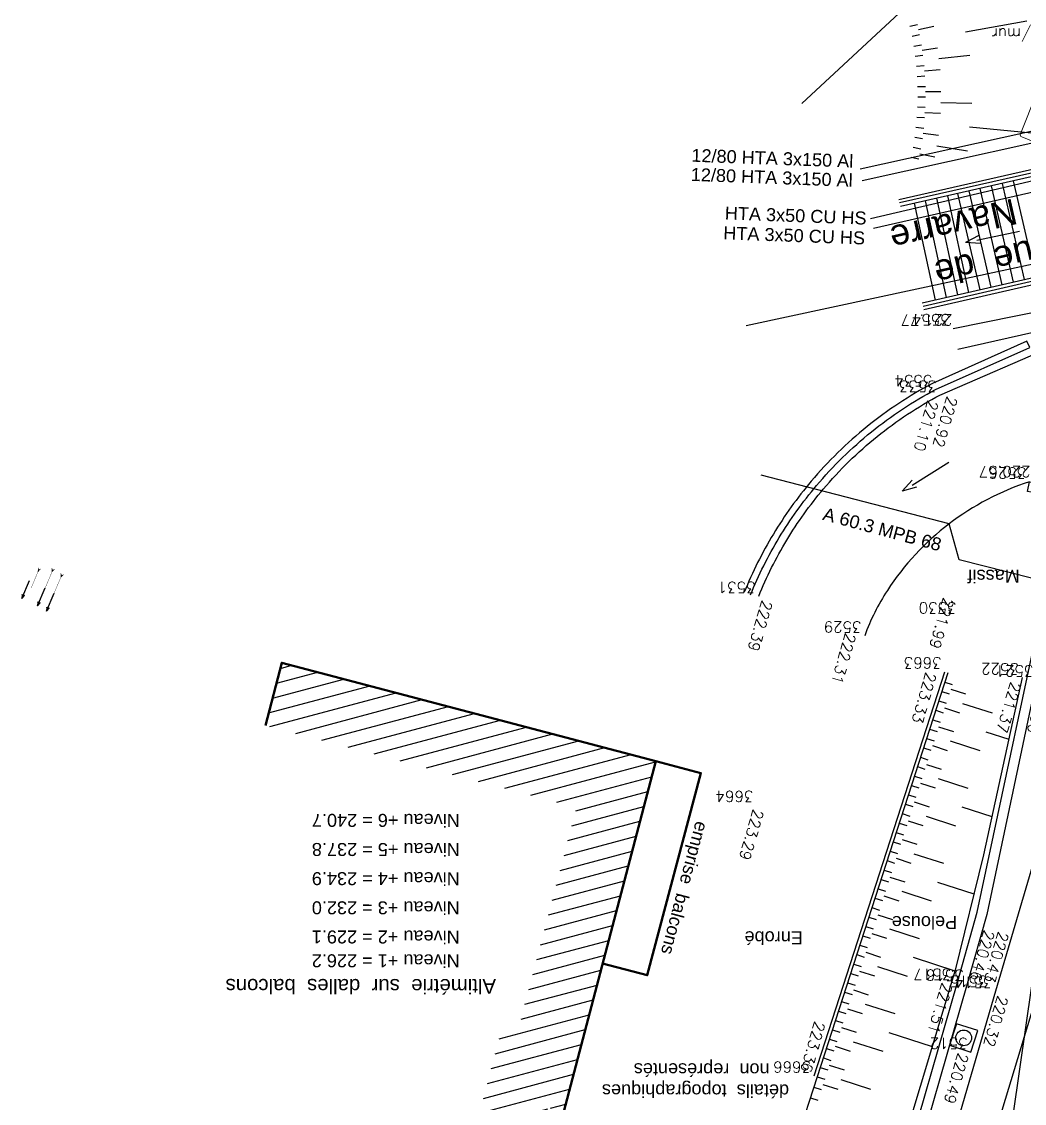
# Model space of a CAD drawing. Extents: x -594 to 29166, y -5797 to 14313.
# Drawn here: x -594 to 2502, y 3968 to 7308 of the extents above; entities that cross this region are included whole.
import ezdxf
from ezdxf.enums import TextEntityAlignment as Align
from ezdxf.lldxf.tags import DXFTag

# ---------------------------------------------------------------- set-up
doc = ezdxf.new("R2010")
doc.units = 0
doc.linetypes.add('Style de ligne -15', pattern=[2.08328, 1.25, -0.41656, 0.13886, -0.27786])
doc.layers.get('0').update_dxf_attribs({"color": 252})
for name, color, linetype in [('A SITE', 252, 'Continuous'), ('AEP_SSL', 252, 'Continuous'), ('EDF_SSL', 252, 'Texte-Electricite'), ('Fond topo - AFF', 252, 'Continuous'), ('Fond topo - BAT_ANN', 252, 'Continuous'), ('Fond topo - BAT_HAC', 252, 'Continuous'), ('Fond topo - BAT_TXT', 252, 'Continuous'), ('Fond topo - CLO_MUR', 252, 'Continuous'), ('Fond topo - TAL', 252, 'Continuous'), ('Fond topo - TAL_HAC', 252, 'Continuous'), ('Fond topo - VEG_TXT', 252, 'Continuous'), ('Fond topo - VOI_NOM', 252, 'Continuous'), ('Fond topo - VOI_TXT', 252, 'Continuous'), ('Fond topo - Z_500', 252, 'Continuous'), ('GAZ-EP FLECHE', 136, 'Continuous'), ('GAZ-EU FLECHE', 42, 'Continuous'), ('GAZ-FLECHE VMC', 93, 'Continuous'), ('GAZ_SSL', 252, 'Texte-GAZ'), ('prlm-VRD', 252, 'Continuous'), ('TELECOM_SSL', 252, 'Texte-Telecom'), ('UNITAIRE SSL', 252, 'UNITAIRE')]:
    doc.layers.add(name, color=color, linetype=linetype)
for name, color, linetype, lineweight in [('Fond topo - BAT', 252, 'Continuous', 50), ('Fond topo - P', 252, 'Continuous', 50), ('Fond topo - SIG', 252, 'Continuous', 20), ('Fond topo - VOI', 252, 'Continuous', 25)]:
    doc.layers.add(name, color=color, linetype=linetype, lineweight=lineweight)
for name, color, linetype, plot in [('Fond topo - N', 252, 'Continuous', False), ('Fond topo - NCACHE', 252, 'Continuous', False), ('Fond topo - ZCACHE', 252, 'Continuous', False)]:
    doc.layers.add(name, color=color, linetype=linetype, plot=plot)
doc.styles.add('2000_ARIAL', font='arial.ttf', dxfattribs={"height": 0.4})
doc.styles.add('Lignes', font='arial.ttf', dxfattribs={"height": 0.35})
doc.styles.add('SIMPLEX', font='simplex_.ttf', dxfattribs={"height": 1.25})
doc.styles.add('TP-C_Autocad_Standard', font='simplex_.ttf', dxfattribs={"height": 1})
doc.styles.add('Tronçons', font='arial.ttf', dxfattribs={"height": 0.25})
tags = doc.linetypes.add('L16', pattern=[0.375, 0.3, -0.075]).pattern_tags.tags
tags[6:7] = [DXFTag(74, 4), DXFTag(75, 0), DXFTag(340, '0'), DXFTag(46, 0.0), DXFTag(50, 0.0), DXFTag(44, 0.0), DXFTag(45, 0.0)]
tags[4:5] = [DXFTag(74, 4), DXFTag(75, 0), DXFTag(340, '0'), DXFTag(46, 0.0), DXFTag(50, 0.0), DXFTag(44, 0.0), DXFTag(45, 0.0)]
tags = doc.linetypes.add('L8', pattern=[0.225, 0.15, -0.075]).pattern_tags.tags
tags[6:7] = [DXFTag(74, 4), DXFTag(75, 0), DXFTag(340, '0'), DXFTag(46, 0.0), DXFTag(50, 0.0), DXFTag(44, 0.0), DXFTag(45, 0.0)]
tags[4:5] = [DXFTag(74, 4), DXFTag(75, 0), DXFTag(340, '0'), DXFTag(46, 0.0), DXFTag(50, 0.0), DXFTag(44, 0.0), DXFTag(45, 0.0)]
tags = doc.linetypes.add('Texte-BT', pattern='A,5,-0.25,["BT",Lignes,S=1,R=0,X=0,Y=-0.18],-1.25', length=6.5).pattern_tags.tags
tags[15:16] = [DXFTag(74, 4), DXFTag(75, 0), DXFTag(340, '0'), DXFTag(46, 0.0), DXFTag(50, 0.0), DXFTag(44, 0.0), DXFTag(45, 0.0)]
tags[4:5] = [DXFTag(74, 4), DXFTag(75, 0), DXFTag(340, '0'), DXFTag(46, 0.0), DXFTag(50, 0.0), DXFTag(44, 0.0), DXFTag(45, 0.0)]
tags = doc.linetypes.add('Texte-Electricite', pattern='A,5,-0.25,["ELEC",Lignes,S=1,R=0,X=0,Y=-0.18],-1.25', length=6.5).pattern_tags.tags
tags[15:16] = [DXFTag(74, 4), DXFTag(75, 0), DXFTag(340, '0'), DXFTag(46, 0.0), DXFTag(50, 0.0), DXFTag(44, 0.0), DXFTag(45, 0.0)]
tags[4:5] = [DXFTag(74, 4), DXFTag(75, 0), DXFTag(340, '0'), DXFTag(46, 0.0), DXFTag(50, 0.0), DXFTag(44, 0.0), DXFTag(45, 0.0)]
tags = doc.linetypes.add('Texte-GAZ', pattern='A,5,-0.25,["GAZ",Lignes,S=1,R=0,X=0,Y=-0.18],-1.25', length=6.5).pattern_tags.tags
tags[15:16] = [DXFTag(74, 4), DXFTag(75, 0), DXFTag(340, '0'), DXFTag(46, 0.0), DXFTag(50, 0.0), DXFTag(44, 0.0), DXFTag(45, 0.0)]
tags[4:5] = [DXFTag(74, 4), DXFTag(75, 0), DXFTag(340, '0'), DXFTag(46, 0.0), DXFTag(50, 0.0), DXFTag(44, 0.0), DXFTag(45, 0.0)]
tags = doc.linetypes.add('Texte-HT', pattern='A,5,-0.25,["HT",Lignes,S=1,R=0,X=0,Y=-0.18],-1.25', length=6.5).pattern_tags.tags
tags[15:16] = [DXFTag(74, 4), DXFTag(75, 0), DXFTag(340, '0'), DXFTag(46, 0.0), DXFTag(50, 0.0), DXFTag(44, 0.0), DXFTag(45, 0.0)]
tags[4:5] = [DXFTag(74, 4), DXFTag(75, 0), DXFTag(340, '0'), DXFTag(46, 0.0), DXFTag(50, 0.0), DXFTag(44, 0.0), DXFTag(45, 0.0)]
tags = doc.linetypes.add('Texte-Telecom', pattern='A,5,-0.25,["TEL",Lignes,S=1,R=0,X=0,Y=-0.18],-1.25', length=6.5).pattern_tags.tags
tags[15:16] = [DXFTag(74, 4), DXFTag(75, 0), DXFTag(340, '0'), DXFTag(46, 0.0), DXFTag(50, 0.0), DXFTag(44, 0.0), DXFTag(45, 0.0)]
tags[4:5] = [DXFTag(74, 4), DXFTag(75, 0), DXFTag(340, '0'), DXFTag(46, 0.0), DXFTag(50, 0.0), DXFTag(44, 0.0), DXFTag(45, 0.0)]
tags = doc.linetypes.add('UNITAIRE', pattern='A,0.25,-0.2,0,-0.2,0.25,-0.3,["UNI",TP-C_Autocad_Standard,S=0.15,R=0,X=-0.1,Y=-0.05],-0.45', length=1.65).pattern_tags.tags
tags[23:24] = [DXFTag(74, 4), DXFTag(75, 0), DXFTag(340, '0'), DXFTag(46, 0.0), DXFTag(50, 0.0), DXFTag(44, 0.0), DXFTag(45, 0.0)]
tags[12:13] = [DXFTag(74, 4), DXFTag(75, 0), DXFTag(340, '0'), DXFTag(46, 0.0), DXFTag(50, 0.0), DXFTag(44, 0.0), DXFTag(45, 0.0)]
tags[10:11] = [DXFTag(74, 4), DXFTag(75, 0), DXFTag(340, '0'), DXFTag(46, 0.0), DXFTag(50, 0.0), DXFTag(44, 0.0), DXFTag(45, 0.0)]
tags[8:9] = [DXFTag(74, 4), DXFTag(75, 0), DXFTag(340, '0'), DXFTag(46, 0.0), DXFTag(50, 0.0), DXFTag(44, 0.0), DXFTag(45, 0.0)]
tags[6:7] = [DXFTag(74, 4), DXFTag(75, 0), DXFTag(340, '0'), DXFTag(46, 0.0), DXFTag(50, 0.0), DXFTag(44, 0.0), DXFTag(45, 0.0)]
tags[4:5] = [DXFTag(74, 4), DXFTag(75, 0), DXFTag(340, '0'), DXFTag(46, 0.0), DXFTag(50, 0.0), DXFTag(44, 0.0), DXFTag(45, 0.0)]

# ---------------------------------------------------------------- blocks, each defined once
blk = doc.blocks.new('A 90.AFF04')
at = {"ltscale": 2, "flags": 128}
blk.add_lwpolyline([(0.499143, -0.5), (0.499143, 0.499143), (-0.5, 0.499143), (-0.5, -0.5)], close=True, dxfattribs=at)
at = {"ltscale": 2}
for radius in [0.35, 0.01]:
    blk.add_circle((0, 0), radius, dxfattribs=at)
blk = doc.blocks.new('A 90.ESC01')
at = {"ltscale": 2}
for p, q in [((1.338104, 0), (0, 0)), ((1.257547, 0.126415), (1.7, 0)), ((1.257547, -0.126415), (1.7, 0))]:
    blk.add_line(p, q, dxfattribs=at)
blk = doc.blocks.new('A 90.PTOPO')
at = {"layer": 'Fond topo - NCACHE', "style": 'SIMPLEX'}
blk.add_attdef('MAT', text='', height=0.34, dxfattribs=at).set_placement((0.1, -0.1), align=Align.TOP_LEFT)
at = {"layer": 'Fond topo - ZCACHE', "style": 'SIMPLEX'}
blk.add_attdef('ALT', (0.1, 0.1), '', height=0.34, dxfattribs=at)
blk = doc.blocks.new('A 90.MOB01')
at = {"ltscale": 2}
blk.add_line((0, 0.078125), (0, 1.679534), dxfattribs=at)
at = {"linetype": 'Continuous', "ltscale": 2, "flags": 128}
blk.add_lwpolyline([(0, 1.679534), (0.680858, 1.679534, 0.414214007), (0.755858, 1.754534), (0.755858, 2.428793, 0.414214007), (0.680858, 2.503793), (-0.680858, 2.503793, 0.414214007), (-0.755858, 2.428793), (-0.755858, 1.754534, 0.414214007), (-0.680858, 1.679534)], format="xyb", close=True, dxfattribs=at)
at = {"ltscale": 2}
blk.add_circle((0, 0), 0.078125, dxfattribs=at)
blk = doc.blocks.new('A$C380262B1')
at = {"layer": 'Fond topo - BAT_HAC'}
h = blk.add_hatch(dxfattribs=at)
h.set_pattern_fill('ANSI31*129', color=256, scale=12.999999, angle=309.1716, style=0, pattern_type=2)
h.set_pattern_definition([(194.96079, (16550.117, 8568.355), (10.65547, -39.87589), [])])
h.paths.add_polyline_path([(-7936.4, 1871.4), (-7885.6, 2064.9), (-6731, 1761.3), (-7015.1, 678.9), (-7063.5, 691.6), (-7125, 457.2), (-7076.7, 444.5), (-7380.9, -714.5), (-7864.3, -586.9), (-7813.3, -393.5), (-7523.5, -470), (-7320.9, 301.9), (-7369.3, 314.6), (-7206.2, 935.9), (-7157.8, 923.2), (-6975.2, 1618.7)])
at = {"layer": 'AEP_SSL', "elevation": 0, "flags": 128}
blk.add_lwpolyline([(-6279.8, 3791.2), (-5578.2, 4443.5), (-3925.8, 4600.1), (-3678.9, 4905.2)], dxfattribs=at)
at = {"layer": 'EDF_SSL', "linetype": 'Texte-HT', "elevation": 0, "flags": 128}
blk.add_lwpolyline([(-6100, 3590.1), (-5302.5, 3765.5), (-4101.5, 4780.1), (-4113.8, 5036.1)], dxfattribs=at)
at = {"layer": 'EDF_SSL', "linetype": 'Texte-HT', "ltscale": 100, "elevation": 0, "flags": 128}
for points in [[(-6228.4, -3485.4), (-4347.7, 2833.7), (-4155.1, 3426.7), (-5294.5, 3730.1), (-6093.8, 3553.1)], [(-6079.2, -1862.9), (-5136.7, 1251.1), (-4726.8, 3051.7), (-4657.9, 3459.6), (-5155, 3532.2), (-5384.9, 3559), (-6059, 3405.1)]]:
    blk.add_lwpolyline(points, dxfattribs=at)
at = {"layer": 'EDF_SSL', "linetype": 'Texte-BT', "elevation": 0, "flags": 128}
blk.add_lwpolyline([(-6068, 3436.5), (-5389.7, 3595.1), (-5115.3, 3560.3), (-5083.8, 3729.7)], dxfattribs=at)
at = {"layer": 'Fond topo - BAT', "ltscale": 2, "flags": 128}
blk.add_lwpolyline([(-7936.4, 1871.4), (-7885.6, 2064.9), (-6731, 1761.3), (-7015.1, 678.9)], dxfattribs=at)
at = {"layer": 'Fond topo - BAT', "linetype": 'L16', "ltscale": 2, "flags": 128}
blk.add_lwpolyline([(-6895.2, 1135.9), (-6757.3, 1099.7), (-6591.5, 1724.2), (-6731.2, 1760.8)], dxfattribs=at)
at = {"layer": 'Fond topo - BAT_ANN', "ltscale": 2, "flags": 128}
for points in [[(-5661.6, 3544.8), (-5593.4, 3247.8)], [(-5627.2, 3552.6), (-5559, 3255.7)], [(-5799.3, 3513.6), (-5731, 3216.2)], [(-5764.8, 3521.4), (-5696.6, 3224.1)], [(-5730.4, 3529.2), (-5662.2, 3232)], [(-5696, 3537), (-5627.8, 3239.9)], [(-5933.4, 3483.2), (-5868.6, 3184.6)], [(-5899, 3491), (-5834.3, 3192.5)], [(-5864.6, 3498.8), (-5799.9, 3200.4)], [(-5830.1, 3506.6), (-5765.5, 3208.3)]]:
    blk.add_lwpolyline(points, dxfattribs=at)
at = {"layer": 'Fond topo - CLO_MUR', "ltscale": 2, "flags": 128}
for points in [[(-5980.7, 3495), (-5486.8, 3606.9), (-5481.9, 3585.5), (-5975.8, 3473.6)], [(-5908.3, 3175.5), (-5327.6, 3308.8), (-5322.6, 3287.4), (-5903.4, 3154.1)], [(-5813.3, 3096.7), (-5421.3, 3175.6), (-5297.1, 3202.3), (-5315.5, 3108.1), (-5406, 3110.7)], [(-5405.8, 3120), (-5798, 3031.8)]]:
    blk.add_lwpolyline(points, dxfattribs=at)
at = {"layer": 'Fond topo - CLO_MUR', "linetype": 'L16', "ltscale": 2, "flags": 128}
for points in [[(-5484.4, 3596.2), (-5978.2, 3484.3)], [(-5325.1, 3298.1), (-5905.8, 3164.8)]]:
    blk.add_lwpolyline(points, dxfattribs=at)
at = {"layer": 'Fond topo - CLO_MUR', "ltscale": 2, "flags": 128}
for points in [[(-6438.4, 2274.4, -0.039615), (-6350.1, 2451, -0.039615), (-6235, 2611.5, -0.047647), (-6065.4, 2777.5, -0.047647), (-5867.4, 2908.4), (-5576.5, 3038.3), (-5585.1, 3057.5), (-5876.6, 2927.3, 0.04779), (-6078.6, 2793.9, 0.047647), (-6251.1, 2625.1, 0.039615), (-6368.1, 2461.9, 0.039615), (-6457.9, 2282.2)], [(-6225.1, 529.4), (-5978.5, 455.8), (-5798.9, 1081.3), (-5738.5, 1294.5), (-5584.6, 2018.9), (-5491.4, 2452.8, 0.026907), (-5475.9, 2550, 0.382646), (-5494.8, 2576, 0.006707), (-5582.9, 2593.8), (-5577.3, 2623.3, -0.006707), (-5488.4, 2605.3, -0.382646), (-5446.1, 2546.9, -0.026907), (-5462.1, 2446.5), (-5555.3, 2012.6), (-5709.3, 1287.3), (-5770, 1073.1), (-5958, 418.4), (-6233.7, 500.7)]]:
    blk.add_lwpolyline(points, format="xyb", dxfattribs=at)
at = {"layer": 'Fond topo - TAL', "ltscale": 2, "flags": 128}
blk.add_lwpolyline([(-5829.2, 2034), (-6232.4, 786.4), (-6295.5, 592.3)], dxfattribs=at)
at = {"layer": 'Fond topo - TAL', "linetype": 'L8', "ltscale": 2, "flags": 128}
blk.add_lwpolyline([(-5600, 2018.9), (-5719.7, 1471.9), (-5806.8, 1115.5), (-5987.8, 513.5)], dxfattribs=at)
at = {"layer": 'Fond topo - TAL_HAC', "ltscale": 2}
for p, q in [((-5774.8, 4013.1), (-5585.8, 4047.1)), ((-5946.5, 4030.1), (-5923.1, 4035.5)), ((-5919.7, 4019.8), (-5872.8, 4029.9)), ((-5939.9, 3999.5), (-5916.4, 4004.1)), ((-5934.4, 3968.7), (-5910.7, 3972.6)), ((-5908.4, 3956.6), (-5860.9, 3963.5)), ((-5929.9, 3937.6), (-5906.1, 3940.7)), ((-5926.4, 3906.4), (-5902.5, 3908.7)), ((-5857.1, 3929.9), (-5761.7, 3940.5)), ((-5924, 3875.1), (-5900, 3876.5)), ((-5901.3, 3892.6), (-5853.4, 3896.3)), ((-5922.6, 3843.7), (-5898.6, 3844.4)), ((-5922.3, 3812.3), (-5898.3, 3812.2)), ((-5898.5, 3828.3), (-5850.5, 3828.7)), ((-5923.1, 3780.9), (-5899.1, 3779.9)), ((-5851.3, 3794.9), (-5755.3, 3792.6)), ((-5924.9, 3749.6), (-5901, 3747.8)), ((-5900, 3763.9), (-5852.1, 3761.1)), ((-5927.8, 3718.3), (-5903.9, 3715.7)), ((-5762.1, 3718.9), (-5570.9, 3701.3)), ((-5931.7, 3687.1), (-5907.9, 3683.7)), ((-5905.9, 3699.7), (-5858.3, 3693.7)), ((-5936.7, 3656.1), (-5913, 3651.9)), ((-5863.7, 3660.3), (-5768.9, 3645.2)), ((-5942.7, 3625.3), (-5919.2, 3620.3)), ((-5916.1, 3636.1), (-5869, 3627)), ((-5838.6, 2005), (-5815.8, 1997.6)), ((-5848, 1976), (-5825.2, 1968.6)), ((-5820.5, 1983.1), (-5774.8, 1968.4)), ((-5857.4, 1947), (-5834.5, 1939.6)), ((-5784.2, 1939.3), (-5692.8, 1909.8)), ((-5866.7, 1918), (-5843.9, 1910.6)), ((-5839.2, 1925.1), (-5793.5, 1910.3)), ((-5876.1, 1889), (-5853.3, 1881.6)), ((-5885.5, 1859.9), (-5862.7, 1852.6)), ((-5858, 1867.1), (-5812.3, 1852.3)), ((-5711.6, 1851.8), (-5641.5, 1829.2)), ((-5894.9, 1830.9), (-5872, 1823.5)), ((-5876.7, 1809), (-5831.1, 1794.3)), ((-5821.7, 1823.3), (-5730.3, 1793.8)), ((-5913.6, 1772.9), (-5890.8, 1765.5)), ((-5904.2, 1801.9), (-5881.4, 1794.5)), ((-5923, 1743.9), (-5900.2, 1736.5)), ((-5895.5, 1751), (-5849.8, 1736.3)), ((-5932.4, 1714.9), (-5909.5, 1707.5)), ((-5859.2, 1707.2), (-5767.8, 1677.7)), ((-5941.8, 1685.9), (-5918.9, 1678.5)), ((-5914.2, 1693), (-5868.6, 1678.2)), ((-5951.1, 1656.8), (-5928.3, 1649.5)), ((-5960.5, 1627.8), (-5937.7, 1620.4)), ((-5933, 1635), (-5887.3, 1620.2)), ((-5786.6, 1619.7), (-5693.9, 1589.7)), ((-5979.3, 1569.8), (-5956.4, 1562.4)), ((-5969.9, 1598.8), (-5947.1, 1591.4)), ((-5951.7, 1576.9), (-5906.1, 1562.2)), ((-5896.7, 1591.2), (-5805.3, 1561.7)), ((-5988.6, 1540.8), (-5965.8, 1533.4)), ((-5998, 1511.8), (-5975.2, 1504.4)), ((-5970.5, 1518.9), (-5924.8, 1504.1)), ((-6007.4, 1482.8), (-5984.6, 1475.4)), ((-5934.2, 1475.1), (-5842.8, 1445.6)), ((-6016.8, 1453.7), (-5993.9, 1446.4)), ((-5989.2, 1460.9), (-5943.6, 1446.1)), ((-6026.1, 1424.7), (-6003.3, 1417.4)), ((-6008, 1402.8), (-5962.3, 1388.1)), ((-6035.5, 1395.7), (-6012.7, 1388.3)), ((-5861.6, 1387.6), (-5749.2, 1351.2)), ((-6054.3, 1337.7), (-6031.4, 1330.3)), ((-6044.9, 1366.7), (-6022.1, 1359.3)), ((-6026.8, 1344.8), (-5981.1, 1330.1)), ((-5971.7, 1359.1), (-5880.4, 1329.5)), ((-6063.7, 1308.7), (-6040.8, 1301.3)), ((-6073, 1279.7), (-6050.2, 1272.3)), ((-6045.5, 1286.8), (-5999.8, 1272)), ((-6082.4, 1250.6), (-6059.6, 1243.3)), ((-6009.2, 1243), (-5917.9, 1213.5)), ((-6091.8, 1221.6), (-6069, 1214.3)), ((-6064.3, 1228.8), (-6018.6, 1214)), ((-6101.2, 1192.6), (-6078.3, 1185.2)), ((-6083, 1170.7), (-6037.3, 1156)), ((-6110.5, 1163.6), (-6087.7, 1156.2)), ((-5936.6, 1155.5), (-5807.3, 1113.7)), ((-6129.3, 1105.6), (-6106.5, 1098.2)), ((-6119.9, 1134.6), (-6097.1, 1127.2)), ((-6101.8, 1112.7), (-6056.1, 1097.9)), ((-6046.7, 1127), (-5955.4, 1097.4)), ((-6138.7, 1076.6), (-6115.8, 1069.2)), ((-6148, 1047.5), (-6125.2, 1040.2)), ((-6120.5, 1054.7), (-6074.9, 1039.9)), ((-6157.4, 1018.5), (-6134.6, 1011.2)), ((-6084.2, 1010.9), (-5992.9, 981.4)), ((-6166.8, 989.5), (-6144, 982.1)), ((-6139.3, 996.6), (-6093.6, 981.9)), ((-6176.2, 960.5), (-6153.3, 953.1)), ((-6158, 938.6), (-6112.4, 923.9)), ((-6194.9, 902.5), (-6172.1, 895.1)), ((-6185.6, 931.5), (-6162.7, 924.1)), ((-6011.6, 923.4), (-5877.6, 880)), ((-6204.3, 873.5), (-6181.5, 866.1)), ((-6176.8, 880.6), (-6131.1, 865.8)), ((-6121.7, 894.8), (-6030.4, 865.3)), ((-6213.7, 844.5), (-6190.9, 837.1)), ((-6223.1, 815.4), (-6200.2, 808.1)), ((-6195.5, 822.6), (-6149.9, 807.8)), ((-6232.4, 786.4), (-6209.6, 779)), ((-6159.5, 777.9), (-6068.2, 748.3)), ((-6243, 754.1), (-6220.1, 746.7)), ((-6214.9, 762.8), (-6169.2, 748)), ((-6253.5, 721.7), (-6230.6, 714.3))]:
    blk.add_line(p, q, dxfattribs=at)
at = {"layer": 'Fond topo - VOI', "ltscale": 200, "flags": 128}
blk.add_lwpolyline([(-5070.1, 3130.1), (-5232.3, 2581.8), (-5398.7, 2011.5), (-5681.9, 1051), (-6030.9, -144.4), (-6460, -1603.6), (-6630.4, -2178, -0.018575), (-6796.2, -2669.3, 0.004565), (-7009.6, -3247.5)], format="xyb", dxfattribs=at)
at = {"layer": 'Fond topo - VOI', "ltscale": 2, "flags": 128}
for points in [[(-6413.2, 2270.1, -0.039615), (-6326.7, 2443.2, -0.039615), (-6213.9, 2600.5, -0.047647), (-6047.7, 2763.2, -0.047647), (-5853.6, 2891.4), (-5489.1, 3049.1), (-5390.1, 3107.4)], [(-5577.3, 2623.3, 0.172051), (-6016, 2288, 0.056774), (-6086.1, 2148)]]:
    blk.add_lwpolyline(points, format="xyb", dxfattribs=at)
blk.add_lwpolyline([(-6242, 789.5), (-5838.7, 2037.1)], dxfattribs=at)
at = {"layer": 'GAZ_SSL', "elevation": 0, "flags": 128}
blk.add_lwpolyline([(-5193.3, 2229.9), (-5794.8, 2382.1), (-5825.5, 2493.4), (-6405.5, 2644.2)], dxfattribs=at)
at = {"layer": 'GAZ_SSL', "ltscale": 100, "elevation": 0, "flags": 128}
blk.add_lwpolyline([(-6773.1, -2983.6), (-5152.7, 2364.1)], dxfattribs=at)
at = {"layer": 'TELECOM_SSL', "elevation": 0, "flags": 128}
blk.add_lwpolyline([(-5259.2, 3361.1), (-6452.5, 3105)], dxfattribs=at)
at = {"layer": 'UNITAIRE SSL', "ltscale": 200, "elevation": 0, "flags": 128}
blk.add_lwpolyline([(-5817.1, -648.2), (-5093.3, 4377.6)], dxfattribs=at)
at = {"layer": 'Fond topo - AFF', "linetype": 'L16', "ltscale": 2, "xscale": 69.74915149105698, "yscale": 69.74915149105698, "zscale": 100, "rotation": 72.11709232727704}
blk.add_blockref('A 90.AFF04', (-5780.6, 906.4), dxfattribs=at)
at = {"layer": 'Fond topo - BAT_ANN', "ltscale": 2}
for p, xscale, yscale, zscale, rotation in [((-5608.4, 3396.8), 99.99999999999994, 99.99999999999994, 99.99999999999994, 191.7080051452862), ((-5826.1, 2684.1), 100, 100, 100, 211.9766194495269)]:
    blk.add_blockref('A 90.ESC01', p, dxfattribs=dict(at, xscale=xscale, yscale=yscale, zscale=zscale, rotation=rotation))
at = {"layer": 'Fond topo - P', "ltscale": 2}
ref = blk.add_blockref('A 90.PTOPO', (-5400.9, 4032.8), dxfattribs=dict(at, xscale=100, yscale=100, zscale=100, rotation=179.9607580165254))
ref.add_attrib('MAT', '3583', dxfattribs={"layer": 'Fond topo - N', "color": 0, "ltscale": 2, "height": 34, "rotation": 179.9608, "style": 'SIMPLEX'}).set_placement((-5410.9, 4042.8), align=Align.TOP_LEFT)
ref.add_attrib('ALT', '220.25/mur', (-5410.9, 4022.8), dxfattribs={"layer": 'Fond topo - Z_500', "color": 0, "ltscale": 2, "height": 34, "rotation": 179.9608, "style": 'SIMPLEX'})
ref = blk.add_blockref('A 90.PTOPO', (-5813.3, 3096.7), dxfattribs=dict(at, xscale=100, yscale=100, zscale=100, rotation=179.9607580165254))
ref.add_attrib('MAT', '3554', dxfattribs={"layer": 'Fond topo - N', "color": 0, "ltscale": 2, "height": 34, "rotation": 179.9608, "style": 'SIMPLEX'}).set_placement((-5823.3, 3106.7), align=Align.TOP_LEFT)
ref.add_attrib('ALT', '221.77', (-5814.9, 3139.5), dxfattribs={"layer": 'Fond topo - Z_500', "color": 0, "ltscale": 2, "height": 34, "rotation": 179.9608, "style": 'SIMPLEX'})
ref = blk.add_blockref('A 90.PTOPO', (-5867.4, 2908.4), dxfattribs=dict(at, xscale=100, yscale=100, zscale=100, rotation=179.9607580165254))
ref.add_attrib('MAT', '3534', dxfattribs={"layer": 'Fond topo - N', "color": 0, "ltscale": 2, "height": 34, "rotation": 179.9608, "style": 'SIMPLEX'}).set_placement((-5877.3, 2918.4), align=Align.TOP_LEFT)
ref.add_attrib('ALT', '221.10', (-5890.5, 2877.4), dxfattribs={"layer": 'Fond topo - Z_500', "color": 0, "ltscale": 2, "height": 34, "rotation": 253.8126, "style": 'SIMPLEX'})
ref = blk.add_blockref('A 90.PTOPO', (-5853.6, 2891.4), dxfattribs=dict(at, xscale=100, yscale=100, zscale=100, rotation=179.9607580165254))
ref.add_attrib('MAT', '3533', dxfattribs={"layer": 'Fond topo - N', "color": 0, "ltscale": 2, "height": 34, "rotation": 179.9608, "style": 'SIMPLEX'}).set_placement((-5863.6, 2901.4), align=Align.TOP_LEFT)
ref.add_attrib('ALT', '220.92', (-5831.6, 2889.6), dxfattribs={"layer": 'Fond topo - Z_500', "color": 0, "ltscale": 2, "height": 34, "rotation": 253.8126, "style": 'SIMPLEX'})
ref = blk.add_blockref('A 90.PTOPO', (-5577.3, 2623.3), dxfattribs=dict(at, xscale=100, yscale=100, zscale=100, rotation=179.9607580165254))
ref.add_attrib('MAT', '3526', dxfattribs={"layer": 'Fond topo - N', "color": 0, "ltscale": 2, "height": 34, "rotation": 179.9608, "style": 'SIMPLEX'}).set_placement((-5587.3, 2633.3), align=Align.TOP_LEFT)
ref.add_attrib('ALT', '220.57', (-5573.6, 2672), dxfattribs={"layer": 'Fond topo - Z_500', "color": 0, "ltscale": 2, "height": 34, "rotation": 179.9608, "style": 'SIMPLEX'})
ref = blk.add_blockref('A 90.PTOPO', (-6413.2, 2270.1), dxfattribs=dict(at, xscale=100, yscale=100, zscale=100, rotation=179.9607580165254))
ref.add_attrib('MAT', '3531', dxfattribs={"layer": 'Fond topo - N', "color": 0, "ltscale": 2, "height": 34, "rotation": 179.9608, "style": 'SIMPLEX'}).set_placement((-6423.2, 2280.1), align=Align.TOP_LEFT)
ref.add_attrib('ALT', '222.39', (-6402.8, 2259.9), dxfattribs={"layer": 'Fond topo - Z_500', "color": 0, "ltscale": 2, "height": 34, "rotation": 253.8126, "style": 'SIMPLEX'})
ref = blk.add_blockref('A 90.PTOPO', (-5792.6, 2206.8), dxfattribs=dict(at, xscale=100, yscale=100, zscale=100, rotation=179.9607580165254))
ref.add_attrib('MAT', '3530', dxfattribs={"layer": 'Fond topo - N', "color": 0, "ltscale": 2, "height": 34, "rotation": 179.9608, "style": 'SIMPLEX'}).set_placement((-5802.6, 2216.9), align=Align.TOP_LEFT)
ref.add_attrib('ALT', '221.99', (-5842.6, 2267.9), dxfattribs={"layer": 'Fond topo - Z_500', "color": 0, "ltscale": 2, "height": 34, "rotation": 253.8126, "style": 'SIMPLEX'})
ref = blk.add_blockref('A 90.PTOPO', (-6086.1, 2148), dxfattribs=dict(at, xscale=100, yscale=100, zscale=100, rotation=179.9607580165254))
ref.add_attrib('MAT', '3529', dxfattribs={"layer": 'Fond topo - N', "color": 0, "ltscale": 2, "height": 34, "rotation": 179.9608, "style": 'SIMPLEX'}).set_placement((-6096.1, 2158), align=Align.TOP_LEFT)
ref.add_attrib('ALT', '222.31', (-6144.9, 2158.9), dxfattribs={"layer": 'Fond topo - Z_500', "color": 0, "ltscale": 2, "height": 34, "rotation": 253.8126, "style": 'SIMPLEX'})
ref = blk.add_blockref('A 90.PTOPO', (-5838.7, 2037.1), dxfattribs=dict(at, xscale=100, yscale=100, zscale=100, rotation=179.9607580165254))
ref.add_attrib('MAT', '3663', dxfattribs={"layer": 'Fond topo - N', "color": 0, "ltscale": 2, "height": 34, "rotation": 179.9608, "style": 'SIMPLEX'}).set_placement((-5848.7, 2047.1), align=Align.TOP_LEFT)
ref.add_attrib('ALT', '223.33', (-5896.6, 2038.1), dxfattribs={"layer": 'Fond topo - Z_500', "color": 0, "ltscale": 2, "height": 34, "rotation": 253.8126, "style": 'SIMPLEX'})
ref = blk.add_blockref('A 90.PTOPO', (-5600, 2018.9), dxfattribs=dict(at, xscale=100, yscale=100, zscale=100, rotation=179.9607580165254))
ref.add_attrib('MAT', '3522', dxfattribs={"layer": 'Fond topo - N', "color": 0, "ltscale": 2, "height": 34, "rotation": 179.9608, "style": 'SIMPLEX'}).set_placement((-5610, 2028.9), align=Align.TOP_LEFT)
ref.add_attrib('ALT', '221.37', (-5635.1, 2008.4), dxfattribs={"layer": 'Fond topo - Z_500', "color": 0, "ltscale": 2, "height": 34, "rotation": 253.8126, "style": 'SIMPLEX'})
ref = blk.add_blockref('A 90.PTOPO', (-5555.3, 2012.6), dxfattribs=dict(at, xscale=100, yscale=100, zscale=100, rotation=179.9607580165254))
ref.add_attrib('MAT', '3521', dxfattribs={"layer": 'Fond topo - N', "color": 0, "ltscale": 2, "height": 34, "rotation": 179.9608, "style": 'SIMPLEX'}).set_placement((-5565.3, 2022.6), align=Align.TOP_LEFT)
ref.add_attrib('ALT', '220.30', (-5541, 2005.1), dxfattribs={"layer": 'Fond topo - Z_500', "color": 0, "ltscale": 2, "height": 34, "rotation": 253.8126, "style": 'SIMPLEX'})
ref = blk.add_blockref('A 90.PTOPO', (-6419.7, 1625), dxfattribs=dict(at, xscale=100, yscale=100, zscale=100, rotation=179.9607580165254))
ref.add_attrib('MAT', '3664', dxfattribs={"layer": 'Fond topo - N', "color": 0, "ltscale": 2, "height": 34, "rotation": 179.9608, "style": 'SIMPLEX'}).set_placement((-6429.7, 1635.1), align=Align.TOP_LEFT)
ref.add_attrib('ALT', '223.29', (-6429.7, 1615.1), dxfattribs={"layer": 'Fond topo - Z_500', "color": 0, "ltscale": 2, "height": 34, "rotation": 253.8126, "style": 'SIMPLEX'})
ref = blk.add_blockref('A 90.PTOPO', (-5770, 1073.1), dxfattribs=dict(at, xscale=100, yscale=100, zscale=100, rotation=179.9607580165254))
ref.add_attrib('MAT', '3516', dxfattribs={"layer": 'Fond topo - N', "color": 0, "ltscale": 2, "height": 34, "rotation": 179.9608, "style": 'SIMPLEX'}).set_placement((-5780, 1083.1), align=Align.TOP_LEFT)
ref.add_attrib('ALT', '220.46', (-5717, 1241.8), dxfattribs={"layer": 'Fond topo - Z_500', "color": 0, "ltscale": 2, "height": 34, "rotation": 253.8126, "style": 'SIMPLEX'})
ref = blk.add_blockref('A 90.PTOPO', (-5696.9, 1054), dxfattribs=dict(at, xscale=100, yscale=100, zscale=100, rotation=179.9607580165254))
ref.add_attrib('MAT', '3515', dxfattribs={"layer": 'Fond topo - N', "color": 0, "ltscale": 2, "height": 34, "rotation": 179.9608, "style": 'SIMPLEX'}).set_placement((-5706.9, 1064.1), align=Align.TOP_LEFT)
ref.add_attrib('ALT', '220.43', (-5673.2, 1237.3), dxfattribs={"layer": 'Fond topo - Z_500', "color": 0, "ltscale": 2, "height": 34, "rotation": 253.8126, "style": 'SIMPLEX'})
ref = blk.add_blockref('A 90.PTOPO', (-5809.4, 1076), dxfattribs=dict(at, xscale=100, yscale=100, zscale=100, rotation=179.9607580165254))
ref.add_attrib('MAT', '3517', dxfattribs={"layer": 'Fond topo - N', "color": 0, "ltscale": 2, "height": 34, "rotation": 179.9608, "style": 'SIMPLEX'}).set_placement((-5819.4, 1086), align=Align.TOP_LEFT)
ref.add_attrib('ALT', '221.51', (-5847, 1079.4), dxfattribs={"layer": 'Fond topo - Z_500', "color": 0, "ltscale": 2, "height": 34, "rotation": 253.8126, "style": 'SIMPLEX'})
ref = blk.add_blockref('A 90.PTOPO', (-5681.9, 1051), dxfattribs=dict(at, xscale=100, yscale=100, zscale=100, rotation=179.9607580165254))
ref.add_attrib('MAT', '3514', dxfattribs={"layer": 'Fond topo - N', "color": 0, "ltscale": 2, "height": 34, "rotation": 179.9608, "style": 'SIMPLEX'}).set_placement((-5691.9, 1061), align=Align.TOP_LEFT)
ref.add_attrib('ALT', '220.32', (-5675.1, 1039), dxfattribs={"layer": 'Fond topo - Z_500', "color": 0, "ltscale": 2, "height": 34, "rotation": 253.8126, "style": 'SIMPLEX'})
ref = blk.add_blockref('A 90.PTOPO', (-6242, 789.5), dxfattribs=dict(at, xscale=100, yscale=100, zscale=100, rotation=179.9607580165254))
ref.add_attrib('MAT', '3666', dxfattribs={"layer": 'Fond topo - N', "color": 0, "ltscale": 2, "height": 34, "rotation": 179.9608, "style": 'SIMPLEX'}).set_placement((-6251.9, 799.5), align=Align.TOP_LEFT)
ref.add_attrib('ALT', '223.36', (-6240.1, 959.8), dxfattribs={"layer": 'Fond topo - Z_500', "color": 0, "ltscale": 2, "height": 34, "rotation": 253.8126, "style": 'SIMPLEX'})
ref = blk.add_blockref('A 90.PTOPO', (-5758.2, 862.5), dxfattribs=dict(at, xscale=100, yscale=100, zscale=100, rotation=179.9607580165254))
ref.add_attrib('MAT', '3512', dxfattribs={"layer": 'Fond topo - N', "color": 0, "ltscale": 2, "height": 34, "rotation": 179.9608, "style": 'SIMPLEX'}).set_placement((-5768.2, 872.5), align=Align.TOP_LEFT)
ref.add_attrib('ALT', '220.49', (-5797.3, 862.7), dxfattribs={"layer": 'Fond topo - Z_500', "color": 0, "ltscale": 2, "height": 34, "rotation": 253.8126, "style": 'SIMPLEX'})
at = {"layer": 'Fond topo - SIG', "ltscale": 2, "xscale": 100, "yscale": 100, "zscale": 100, "rotation": 68.27064540539925}
blk.add_blockref('A 90.MOB01', (-5347.5, 3668.3), dxfattribs=at)
at = {"layer": 'EDF_SSL', "style": 'Tronçons'}
for s, p in [('12/80 HTA 3x150 Al', (-6621.7, 3611.9)), ('12/80 HTA 3x150 Al', (-6623.5, 3552.6)), ('HTA 3x50 CU HS', (-6518.5, 3433.5)), ('HTA 3x50 CU HS', (-6523.2, 3372.2))]:
    blk.add_text(s, height=40, rotation=357.8758, dxfattribs=at).set_placement(p)
at = {"layer": 'Fond topo - BAT_TXT', "style": '2000_ARIAL'}
for s, height, rotation, p in [('Niveau +6 = 240.7', 40, 179.9608, (-7336.1, 1597.9)), ('emprise  balcons', 40, 255.1266, (-6607.1, 1578.3)), ('Niveau +5 = 237.8', 40, 179.9608, (-7336.1, 1507.9)), ('Niveau +4 = 234.9', 40, 179.9608, (-7336.2, 1417.9)), ('Niveau +3 = 232.0', 40, 179.9608, (-7336.3, 1327.9)), ('Niveau +2 = 229.1', 40, 179.9608, (-7336.3, 1237.9)), ('Niveau +1 = 226.2', 40, 179.9608, (-7336.4, 1164.3)), ('Altimétrie  sur  dalles  balcons', 45, 179.9608, (-7224.3, 1088)), ('non  représentés', 40, 179.9608, (-6379.6, 827.9)), ('détails  topographiques', 40, 179.9608, (-6319.5, 762.7))]:
    blk.add_text(s, height=height, rotation=rotation, dxfattribs=at).set_placement(p)
at = {"layer": 'Fond topo - VEG_TXT', "style": '2000_ARIAL'}
for s, p in [('Massif', (-5607.2, 2351.7)), ('Pelouse', (-5800.6, 1282.5))]:
    blk.add_text(s, height=40, rotation=179.9608, dxfattribs=at).set_placement(p)
at = {"layer": 'Fond topo - VOI_NOM', "style": '2000_ARIAL'}
for s, p in [('La  Navarre', (-5445.1, 3540.6)), ('Rue  de', (-5495.7, 3390.2))]:
    blk.add_text(s, height=80, rotation=192.8969, dxfattribs=at).set_placement(p)
at = {"layer": 'Fond topo - VOI_TXT', "style": '2000_ARIAL'}
blk.add_text('Enrobé', height=40, rotation=179.9608, dxfattribs=at).set_placement((-6276.9, 1235.5))
at = {"layer": 'GAZ_SSL', "style": 'Tronçons'}
blk.add_text('A 60.3 MPB 68', height=40, rotation=344.9136, dxfattribs=at).set_placement((-6218.5, 2506.5))
blk = doc.blocks.new('FLECHE1')
h = blk.add_hatch(color=256)
h.dxf.hatch_style = 1
h.paths.add_polyline_path([(495907, -370440), (495914, -370315), (495936, -370371), (495992, -370349)])
for p, q in [((495907, -370440), (496141, -369887)), ((495914, -370315), (495907, -370440)), ((495914, -370315), (495907, -370440)), ((495992, -370349), (495907, -370440)), ((495907, -370440), (495992, -370349)), ((495907, -370440), (495936, -370371)), ((495936, -370371), (495914, -370315)), ((495936, -370371), (495914, -370315)), ((495936, -370371), (495992, -370349)), ((495992, -370349), (495936, -370371))]:
    blk.add_line(p, q)
at = {"const_width": 10}
for points in [[(495936, -370371), (496141, -369887)], [(495907, -370440), (495914, -370315), (495936, -370371), (495992, -370349), (495907, -370440)]]:
    blk.add_lwpolyline(points, dxfattribs=at)
blk = doc.blocks.new('FLECHE2')
h = blk.add_hatch(color=256)
h.dxf.hatch_style = 1
h.paths.add_polyline_path([(496272, -370023), (496278, -369899), (496301, -369955), (496357, -369932)])
at = {"const_width": 10}
for points in [[(496067, -370507), (496301, -369955), (496357, -369932), (496272, -370023), (496301, -369955), (496278, -369899), (496272, -370023), (496357, -369932), (496301, -369955), (496278, -369899), (496272, -370023)], [(496272, -370023), (496278, -369899), (496301, -369955), (496357, -369932), (496272, -370023)]]:
    blk.add_lwpolyline(points, dxfattribs=at)

msp = doc.modelspace()

# ---------------------------------------------------------------- linework, layer by layer
at = {"layer": 'A SITE', "linetype": 'Style de ligne -15', "lineweight": 50, "ltscale": 25.4}
msp.add_open_spline([(4176.46, 5442.268), (4369.672, 5480.305), (4562.883, 5518.342), (4903.036, 5519.771), (5243.188, 5521.2), (5979.862, 5524.644), (6716.536, 5528.089), (7278.196, 5527.681), (7839.856, 5527.273), (8021.336, 5527.044), (8202.816, 5526.815), (8808.176, 5525.356), (9413.535, 5523.896), (10716.351, 5525.293), (12019.166, 5526.69), (12242.597, 5526.219), (12466.029, 5525.748), (12816.588, 5520.962), (13167.148, 5516.176), (13202.673, 5616.323), (13238.199, 5716.47), (13267.888, 5802.201), (13297.577, 5887.932), (13327.266, 5973.663), (13356.956, 6059.395), (13408.406, 6207.964), (13459.856, 6356.533), (13477.006, 6406.056), (13494.156, 6455.579), (13528.564, 6560.212), (13562.972, 6664.845), (13573.344, 6696.386), (13583.716, 6727.928), (13599.145, 6774.844), (13614.573, 6821.761), (13678.898, 7117.445), (13743.224, 7413.129), (13957.444, 7453.65), (14171.664, 7494.171), (14164.331, 7534.454), (14156.998, 7574.738), (14190.699, 7584.189), (14224.399, 7593.639), (14227.546, 7586.876), (14230.693, 7580.113), (14293.316, 7599.076), (14355.939, 7618.039), (14360.336, 7603.518), (14364.733, 7588.998), (14537.195, 7591.453), (14709.721, 7640.319), (14664.801, 7789.364), (14619.881, 7938.41), (15047.101, 8062.384), (15474.322, 8186.358), (15686.72, 8247.996), (15899.118, 8309.635), (15904.181, 8311.166), (15909.244, 8312.698), (15908.246, 8315.995), (15907.249, 8319.292), (17672.664, 8849.185), (19438.079, 9379.077), (19648.946, 9442.842), (19859.814, 9506.606), (20255.35, 9309.74), (20650.886, 9112.874), (20960.83, 8222.926), (21270.775, 7332.978), (21180.205, 7304.155), (21089.635, 7275.333), (21163.082, 7017.584), (21236.529, 6759.834), (21251.591, 6763.9), (21266.653, 6767.967), (21275.663, 6734.59), (21284.674, 6701.213), (21269.902, 6697.225), (21255.13, 6693.238), (21270.029, 6638.047), (21284.928, 6582.856), (21291.188, 6584.546), (21297.447, 6586.236), (21305.995, 6495.046), (21402.881, 6506.774), (21487.346, 6527.117), (21571.811, 6547.461), (21569.541, 6559.077), (21567.271, 6570.694), (21604.983, 6578.638), (21642.694, 6586.582), (21649.991, 6549.244), (21657.287, 6511.906), (21652.493, 6510.896), (21647.699, 6509.886), (21807.598, 5746.172), (21967.496, 4982.457), (21977.291, 4938.62), (21987.086, 4894.782), (22015.78, 4743.898), (22044.474, 4593.013), (22063.498, 4473.154), (22082.523, 4353.295), (22101.178, 4237.725), (22119.832, 4122.156), (22124.345, 4087.384), (22128.858, 4052.612), (22138.67, 3933.295), (22148.483, 3813.978), (22152.899, 3687.239), (22157.316, 3560.501), (22156.076, 3368.858), (22154.837, 3177.215), (22152.199, 3078.787), (22149.562, 2980.358), (22145.456, 2863.605), (22141.35, 2746.851), (22132.85, 2586.185), (22124.349, 2425.518), (22087.732, 1950.646), (22051.116, 1475.773), (21993.933, 847.273), (21936.75, 218.773), (21915.729, 183.154), (21894.709, 147.536), (21213.23, 141.566), (20531.75, 135.597), (20529.704, 160.058), (20527.657, 184.52), (20322.852, 176.691), (20118.047, 168.862), (19882.166, 159.845), (19646.285, 150.828), (19256.888, 145.182), (18867.491, 139.536), (18773.401, -158.054), (18679.311, -455.644), (18604.53, -1398.289), (18529.749, -2340.935), (18635.053, -2777.585), (18740.357, -3214.234), (18588.756, -3295.853), (18437.156, -3377.471), (18384.511, -3407.387), (18331.865, -3437.302), (18280.613, -3484.556), (18229.362, -3531.809), (18125.267, -3688.349), (18021.173, -3844.888), (17973.144, -3961.195), (17925.114, -4077.502), (17903.66, -4188.267), (17882.205, -4299.032), (17853.831, -4428.724), (17825.458, -4558.416), (17795.321, -4816.052), (17765.184, -5073.687), (17828.426, -5320.212), (17891.667, -5566.736), (16164.839, -5333.52), (14438.011, -5100.304), (14043.046, -5030.624), (13648.082, -4960.944), (13506.144, -4936.079), (13364.206, -4911.213), (13220.848, -4883.357), (13077.49, -4855.501), (12791.937, -4799.706), (12506.383, -4743.912), (12128.349, -4679.679), (11750.314, -4615.447), (11530.967, -4571.296), (11311.619, -4527.146), (10549.503, -4375.437), (9787.387, -4223.728), (9847.498, -3981.593), (9907.609, -3739.459), (9806.225, -3461.39), (9704.841, -3183.322), (9715.187, -3083.784), (9725.532, -2984.247), (9824.047, -2441.958), (9922.562, -1899.67), (9651.72, -1701.167), (9380.878, -1502.664), (9447.608, -1104.825), (9514.339, -706.985), (9834.998, -611.033), (10155.657, -515.081), (10247.114, 11.583), (10338.572, 538.246), (10143.199, 564.034), (9947.826, 589.823), (9948.48, 594.78), (9949.134, 599.737), (9614.75, 638.685), (9280.365, 677.634), (8737.859, 744.574), (8195.353, 811.514), (7103.907, 948.262), (6012.462, 1085.009), (5516.207, 1145.917), (5019.951, 1206.825), (4567.057, 1262.265), (4114.163, 1317.705), (4102.18, 1307.409), (4090.197, 1297.113), (3869.944, 1322.11), (3649.69, 1347.106), (3455.22, 1370.405), (3260.751, 1393.703), (3258.524, 1373.559), (3256.298, 1353.416), (2884.962, 1399.248), (2513.626, 1445.079), (2816.189, 2481.825), (3118.751, 3518.57), (3122.583, 3517.421), (3126.415, 3516.272), (3182.803, 3704.332), (3239.191, 3892.391), (3244.935, 3911.549), (3250.679, 3930.706), (3342.693, 4248.166), (3434.706, 4565.625), (3504.837, 4748.285), (3574.967, 4930.944), (3700.503, 5086.554), (3826.038, 5242.164), (4001.249, 5342.216), (4176.46, 5442.268)], degree=2, knots=[0, 0, 0, 1, 1, 2, 2, 3, 3, 4, 4, 5, 5, 6, 6, 7, 7, 8, 8, 9, 9, 10, 10, 11, 11, 12, 12, 13, 13, 14, 14, 15, 15, 16, 16, 17, 17, 18, 18, 19, 19, 20, 20, 21, 21, 22, 22, 23, 23, 24, 24, 25, 25, 26, 26, 27, 27, 28, 28, 29, 29, 30, 30, 31, 31, 32, 32, 33, 33, 34, 34, 35, 35, 36, 36, 37, 37, 38, 38, 39, 39, 40, 40, 41, 41, 42, 42, 43, 43, 44, 44, 45, 45, 46, 46, 47, 47, 48, 48, 49, 49, 50, 50, 51, 51, 52, 52, 53, 53, 54, 54, 55, 55, 56, 56, 57, 57, 58, 58, 59, 59, 60, 60, 61, 61, 62, 62, 63, 63, 64, 64, 65, 65, 66, 66, 67, 67, 68, 68, 69, 69, 70, 70, 71, 71, 72, 72, 73, 73, 74, 74, 75, 75, 76, 76, 77, 77, 78, 78, 79, 79, 80, 80, 81, 81, 82, 82, 83, 83, 84, 84, 85, 85, 86, 86, 87, 87, 88, 88, 89, 89, 90, 90, 91, 91, 92, 92, 93, 93, 94, 94, 95, 95, 96, 96, 97, 97, 98, 98, 99, 99, 100, 100, 101, 101, 102, 102, 103, 103, 104, 104, 105, 105, 106, 106, 107, 107, 108, 108, 109, 109, 110, 110, 111, 111, 112, 112, 113, 113, 114, 114, 115, 115, 115], dxfattribs=at)

# ---------------------------------------------------------------- block references
at = {"layer": 'GAZ-EP FLECHE', "xscale": 0.1, "yscale": 0.1, "zscale": 0.1}
for name, p in [('FLECHE2', (-50170.985, 42611.451)), ('FLECHE1', (-50184.253, 42571.107))]:
    msp.add_blockref(name, p, dxfattribs=at)
at = {"layer": 'GAZ-EU FLECHE', "xscale": 0.1, "yscale": 0.1, "zscale": 0.1}
for name, p in [('FLECHE2', (-50128.226, 42610.26)), ('FLECHE1', (-50135.69, 42548.254))]:
    msp.add_blockref(name, p, dxfattribs=at)
at = {"layer": 'GAZ-FLECHE VMC', "xscale": 0.1, "yscale": 0.1, "zscale": 0.1}
for name, p in [('FLECHE2', (-50100.57, 42594.008)), ('FLECHE1', (-50108.034, 42532.002))]:
    msp.add_blockref(name, p, dxfattribs=at)
at = {"layer": 'prlm-VRD'}
msp.add_blockref('A$C380262B1', (8094.783, 3263.943), dxfattribs=at)

doc.saveas('drawing.dxf')
